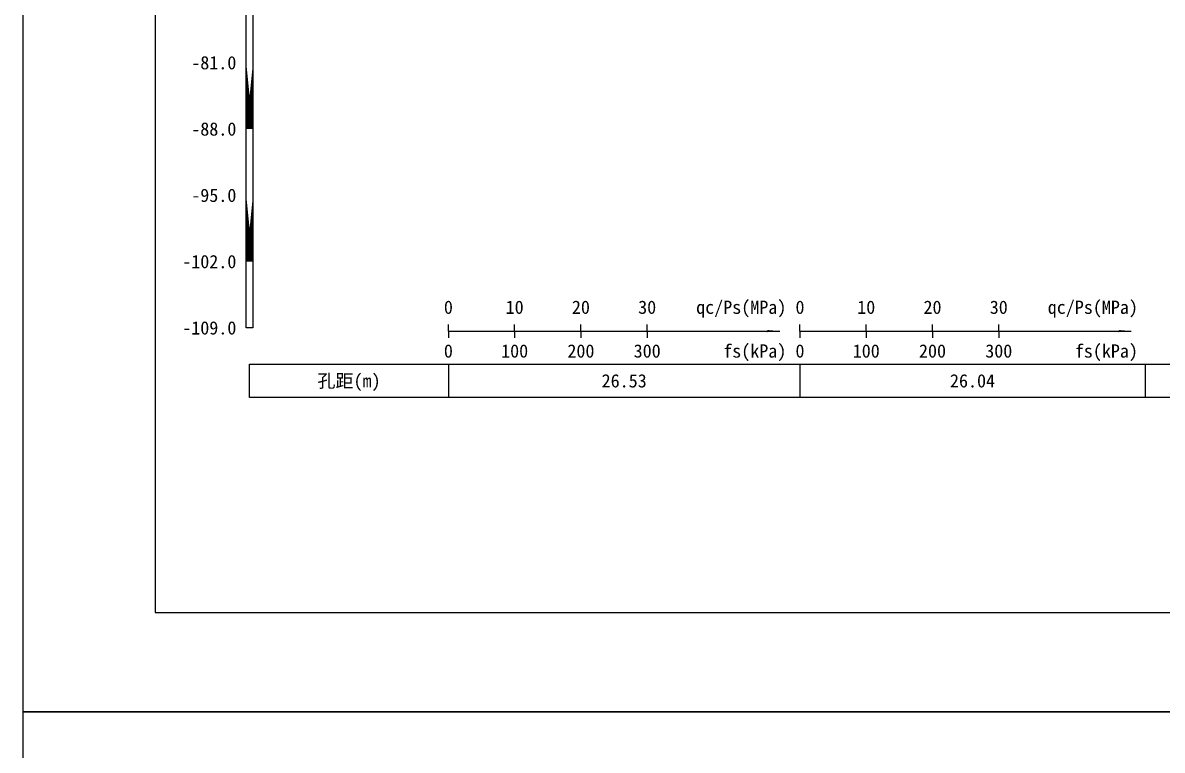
# Model space of a CAD drawing. Extents: x -37 to 3540, y -1485 to 297.
# Drawn here: x -37.4 to 134.6, y -896.8 to -787.1 of the extents above; entities that cross this region are included whole.
import ezdxf
from ezdxf.enums import TextEntityAlignment as Align

# ---------------------------------------------------------------- set-up
doc = ezdxf.new("R2010")
doc.units = 0
doc.layers.get('0').update_dxf_attribs({"linetype": 'CONTINUOUS'})
doc.layers.add('FRAME', color=7, linetype='CONTINUOUS')
doc.layers.add('RULER', color=7, linetype='CONTINUOUS')
doc.styles.add('ST', font='')
doc.styles.get('ST').set_extended_font_data('SimSun')

# ---------------------------------------------------------------- blocks, each defined once
blk = doc.blocks.new('Arrow')
for points in [[(-3.984779, 0.348623), (0, 0), (-3.189535, 0)], [(-3.189535, 0), (0, 0), (-3.984779, -0.348623)]]:
    blk.add_solid(points)

msp = doc.modelspace()

# ---------------------------------------------------------------- linework, layer by layer
at = {"layer": 'FRAME', "color": 245, "linetype": 'Continuous'}
for p, q in [((-37.39, -594), (-37.39, -891)), ((-37.39, -891), (701.72, -891))]:
    msp.add_line(p, q, dxfattribs=at)
at = {"layer": 'FRAME', "linetype": 'Continuous'}
for p, q in [((-17.39, -609), (-17.39, -876)), ((-17.39, -876), (517.41, -876))]:
    msp.add_line(p, q, dxfattribs=at)
at = {"layer": 'FRAME', "color": 245, "linetype": 'Continuous'}
msp.add_lwpolyline([(-37.39, -1188), (382.61, -1188), (382.61, -891), (-37.39, -891)], close=True, dxfattribs=at)
at = {"layer": 'RULER', "linetype": 'Continuous'}
for points in [[(-3.66, -673.1), (-2.66, -673.1), (-2.66, -833.1), (-3.66, -833.1)], [(-3.16, -838.58), (26.84, -838.58), (26.84, -843.58), (-3.16, -843.58)]]:
    msp.add_lwpolyline(points, close=True, dxfattribs=at)
at = {"layer": 'RULER', "linetype": 'Continuous', "const_width": 1}
for points in [[(-3.16, -793.1), (-3.16, -803.1)], [(-3.16, -813.1), (-3.16, -823.1)]]:
    msp.add_lwpolyline(points, close=True, dxfattribs=at)
at = {"layer": 'RULER', "linetype": 'Continuous'}
for points in [[(26.84, -833.58), (26.84, -832.58)], [(26.84, -833.58), (76.84, -833.58)], [(26.84, -833.58), (26.84, -834.58)], [(36.84, -833.58), (36.84, -832.58)], [(36.84, -833.58), (36.84, -834.58)], [(46.84, -833.58), (46.84, -832.58)], [(46.84, -833.58), (46.84, -834.58)], [(56.84, -833.58), (56.84, -832.58)], [(56.84, -833.58), (56.84, -834.58)], [(79.9, -833.58), (79.9, -832.58)], [(79.9, -833.58), (129.9, -833.58)], [(79.9, -833.58), (79.9, -834.58)], [(89.9, -833.58), (89.9, -832.58)], [(89.9, -833.58), (89.9, -834.58)], [(99.9, -833.58), (99.9, -832.58)], [(99.9, -833.58), (99.9, -834.58)], [(109.9, -833.58), (109.9, -832.58)], [(109.9, -833.58), (109.9, -834.58)], [(26.84, -838.58), (79.9, -838.58), (79.9, -843.58), (26.84, -843.58)], [(79.9, -838.58), (131.98, -838.58), (131.98, -843.58), (79.9, -843.58)], [(131.98, -838.58), (171.18, -838.58), (171.18, -843.58), (131.98, -843.58)]]:
    msp.add_lwpolyline(points, dxfattribs=at)

# ---------------------------------------------------------------- block references
at = {"layer": 'RULER', "xscale": 0.5, "yscale": 0.5, "zscale": 0.5}
for p in [(76.84, -833.58), (129.9, -833.58)]:
    msp.add_blockref('Arrow', p, dxfattribs=at)

# ---------------------------------------------------------------- texts
at = {"layer": 'RULER', "style": 'ST'}
for s, p in [('-81.0', (-5.16, -793.1)), ('-88.0', (-5.16, -803.1)), ('-95.0', (-5.16, -813.1)), ('-102.0', (-5.16, -823.1)), ('-109.0', (-5.16, -833.1))]:
    msp.add_text(s, height=2, dxfattribs=at).set_placement(p, align=Align.MIDDLE_RIGHT)
for p in [(77.84, -831.58), (130.9, -831.58)]:
    msp.add_text('qc/Ps(MPa)', height=2, dxfattribs=at).set_placement(p, align=Align.BOTTOM_RIGHT)
for s, p in [('0', (26.84, -831.58)), ('10', (36.84, -831.58)), ('20', (46.84, -831.58)), ('30', (56.84, -831.58)), ('0', (79.9, -831.58)), ('10', (89.9, -831.58)), ('20', (99.9, -831.58)), ('30', (109.9, -831.58))]:
    msp.add_text(s, height=2, dxfattribs=at).set_placement(p, align=Align.BOTTOM_CENTER)
for s, p in [('0', (26.84, -835.58)), ('100', (36.84, -835.58)), ('200', (46.84, -835.58)), ('300', (56.84, -835.58)), ('0', (79.9, -835.58)), ('100', (89.9, -835.58)), ('200', (99.9, -835.58)), ('300', (109.9, -835.58))]:
    msp.add_text(s, height=2, dxfattribs=at).set_placement(p, align=Align.TOP_CENTER)
for p in [(77.84, -835.58), (130.9, -835.58)]:
    msp.add_text('fs(kPa)', height=2, dxfattribs=at).set_placement(p, align=Align.TOP_RIGHT)
for s, p in [('孔距(m)', (11.84, -841.08)), ('26.53', (53.37, -841.08)), ('26.04', (105.94, -841.08))]:
    msp.add_text(s, height=2, dxfattribs=at).set_placement(p, align=Align.MIDDLE_CENTER)

doc.saveas('drawing.dxf')
